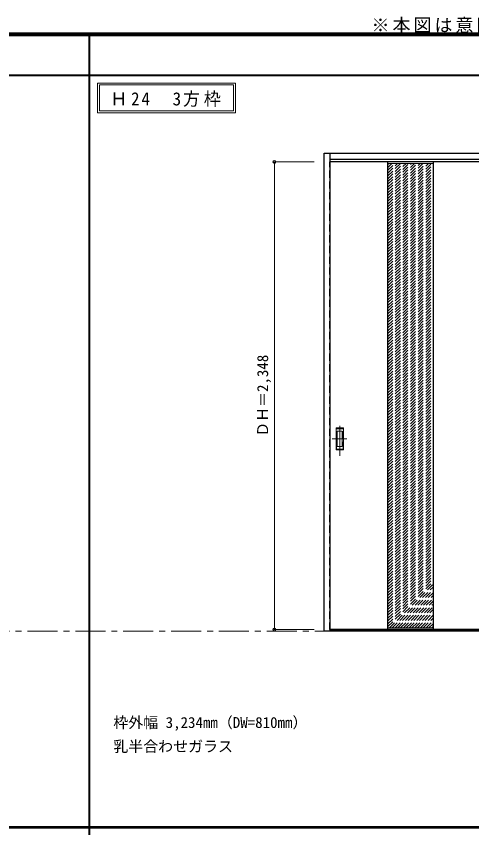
# Model space of a CAD drawing. Units: millimetres, scale not verified. Extents: x -6000 to 5700, y -4307 to 4260.
# Drawn here: x -267 to 2018, y 186 to 4260 of the extents above; entities that cross this region are included whole.
import ezdxf
from ezdxf.enums import TextEntityAlignment as Align

# ---------------------------------------------------------------- set-up
doc = ezdxf.new("R2010")
doc.units = ezdxf.units.MM
doc.header["$LTSCALE"] = 30
doc.header["$PDMODE"] = 32
doc.header["$PDSIZE"] = 15
doc.linetypes.add('CHAIN1', pattern=[8, 5, -1, 1, -1])
doc.linetypes.add('DASHED1', pattern=[1.8, 1.2, -0.6])
for name, color, linetype, lineweight in [('0-1_通り芯', 7, 'CHAIN1', 18), ('0-2_扉', 3, 'Continuous', 25), ('0-4_枠', 3, 'Continuous', 25), ('0-6_引手', 7, 'Continuous', 18), ('0-A_文字', 7, 'Continuous', 18), ('0-B_寸法', 7, 'Continuous', 9), ('0-C_ハッチ', 4, 'DASHED1', 9), ('F-1_枠', 6, 'Continuous', 40)]:
    doc.layers.add(name, color=color, linetype=linetype, lineweight=lineweight)
doc.styles.add('ＭＳ ゴシック', font='')
doc.styles.get('ＭＳ ゴシック').set_extended_font_data('MS Gothic')

msp = doc.modelspace()

# ---------------------------------------------------------------- linework, layer by layer
at = {"layer": '0-1_通り芯'}
msp.add_line((-5490, 1173), (5690, 1173), dxfattribs=at)
at = {"layer": '0-2_扉', "color": 4, "linetype": 'DASHED1', "lineweight": 9}
for p, q in [((1308, 3529), (1305, 3529)), ((1305, 1181), (1305, 3529)), ((1308, 1181), (1305, 1181))]:
    msp.add_line(p, q, dxfattribs=at)
at = {"layer": '0-2_扉'}
for p, q in [((2115, 3529), (1308, 3529)), ((1596, 3529), (1596, 1181)), ((1824, 3529), (1824, 1181)), ((2115, 1181), (1308, 1181))]:
    msp.add_line(p, q, dxfattribs=at)
at = {"layer": '0-2_扉', "color": 7, "lineweight": 18}
for p, q in [((1596, 3521), (1824, 3521)), ((1596, 1189), (1824, 1189))]:
    msp.add_line(p, q, dxfattribs=at)
at = {"layer": '0-4_枠'}
for p, q in [((1278, 3573), (4512, 3573)), ((1278, 1173), (1278, 3573)), ((1308, 1173), (1308, 3573)), ((1308, 3543), (4482, 3543)), ((1308, 1173), (1278, 1173)), ((4482, 1176), (1308, 1176)), ((4482, 1173), (1308, 1173))]:
    msp.add_line(p, q, dxfattribs=at)
at = {"layer": '0-6_引手', "linetype": 'CHAIN1'}
for p, q in [((1356, 2053.27), (1356, 2224.12)), ((1317.93, 2138.5), (1390.43, 2138.5))]:
    msp.add_line(p, q, dxfattribs=at)
at = {"layer": '0-6_引手'}
for p, q in [((1337, 2193.5), (1375, 2193.5)), ((1337, 2083.5), (1337, 2193.5)), ((1343.5, 2177.5), (1368.5, 2177.5)), ((1343.5, 2099.5), (1343.5, 2177.5)), ((1368.5, 2099.5), (1368.5, 2177.5)), ((1375, 2083.5), (1375, 2193.5)), ((1337, 2083.5), (1375, 2083.5)), ((1343.5, 2099.5), (1368.5, 2099.5))]:
    msp.add_line(p, q, dxfattribs=at)
at = {"layer": '0-6_引手', "linetype": 'DASHED1'}
for p, q in [((1372, 2087.5), (1372, 2189.5)), ((1340, 2087.5), (1372, 2087.5))]:
    msp.add_line(p, q, dxfattribs=at)
msp.add_lwpolyline([(1340, 2087.5), (1340, 2189.5), (1372, 2189.5)], dxfattribs=at)
at = {"layer": '0-A_文字'}
for p, q in [((140, 3925), (140, 3775)), ((150, 3915), (150, 3785)), ((150, 3915), (822.62, 3915)), ((822.62, 3915), (822.62, 3785)), ((140, 3775), (832.62, 3775)), ((150, 3785), (822.62, 3785))]:
    msp.add_line(p, q, dxfattribs=at)
msp.add_lwpolyline([(140, 3925), (832.62, 3925), (832.62, 3775)], dxfattribs=at)
at = {"layer": '0-B_寸法', "color": 4}
for p, q in [((1028, 3529), (1228, 3529)), ((1028, 3529), (1028, 1181)), ((1028, 1181), (1228, 1181))]:
    msp.add_line(p, q, dxfattribs=at)
at = {"layer": '0-B_寸法'}
for p in [(1028, 3529), (1028, 1181)]:
    msp.add_point(p, dxfattribs=at)
at = {"layer": '0-C_ハッチ'}
for p, q in [((1596, 3301.64), (1815.36, 3521)), ((1596, 3315.79), (1801.21, 3521)), ((1596, 3329.93), (1787.07, 3521)), ((1596, 3344.07), (1772.93, 3521)), ((1596, 3358.21), (1758.79, 3521)), ((1596, 3372.35), (1744.65, 3521)), ((1596, 3386.5), (1730.5, 3521)), ((1596, 3400.64), (1716.36, 3521)), ((1596, 3414.78), (1702.22, 3521)), ((1596, 3428.92), (1688.08, 3521)), ((1596, 3443.06), (1673.93, 3521)), ((1596, 3457.21), (1659.79, 3521)), ((1596, 3471.35), (1645.65, 3521)), ((1596, 3485.49), (1631.51, 3521)), ((1596, 3499.63), (1617.37, 3521)), ((1596, 3513.78), (1603.22, 3521)), ((1596, 3287.5), (1824, 3515.5)), ((1596, 3273.36), (1824, 3501.36)), ((1596, 3259.22), (1824, 3487.22)), ((1596, 3245.07), (1824, 3473.07)), ((1596, 3230.93), (1824, 3458.93)), ((1596, 3216.79), (1824, 3444.79)), ((1596, 3202.65), (1824, 3430.65)), ((1596, 3188.51), (1824, 3416.51)), ((1596, 3174.36), (1824, 3402.36)), ((1596, 3160.22), (1824, 3388.22)), ((1596, 3146.08), (1824, 3374.08)), ((1596, 3131.94), (1824, 3359.94)), ((1596, 3117.8), (1824, 3345.8)), ((1596, 3103.65), (1824, 3331.65)), ((1596, 3089.51), (1824, 3317.51)), ((1596, 3075.37), (1824, 3303.37)), ((1596, 3061.23), (1824, 3289.23)), ((1596, 3047.08), (1824, 3275.08)), ((1596, 3032.94), (1824, 3260.94)), ((1596, 3018.8), (1824, 3246.8)), ((1596, 3004.66), (1824, 3232.66)), ((1596, 2990.52), (1824, 3218.52)), ((1596, 2976.37), (1824, 3204.37)), ((1596, 2962.23), (1824, 3190.23)), ((1596, 2948.09), (1824, 3176.09)), ((1596, 2933.95), (1824, 3161.95)), ((1596, 2919.81), (1824, 3147.81)), ((1596, 2905.66), (1824, 3133.66)), ((1596, 2891.52), (1824, 3119.52)), ((1596, 2877.38), (1824, 3105.38)), ((1596, 2863.24), (1824, 3091.24)), ((1596, 2849.09), (1824, 3077.09)), ((1596, 2834.95), (1824, 3062.95)), ((1596, 2820.81), (1824, 3048.81)), ((1596, 2806.67), (1824, 3034.67)), ((1596, 2792.53), (1824, 3020.53)), ((1596, 2778.38), (1824, 3006.38)), ((1596, 2764.24), (1824, 2992.24)), ((1596, 2750.1), (1824, 2978.1)), ((1596, 2735.96), (1824, 2963.96)), ((1596, 2721.82), (1824, 2949.82)), ((1596, 2707.67), (1824, 2935.67)), ((1596, 2693.53), (1824, 2921.53)), ((1596, 2679.39), (1824, 2907.39)), ((1596, 2665.25), (1824, 2893.25)), ((1596, 2651.11), (1824, 2879.11)), ((1596, 2636.96), (1824, 2864.96)), ((1596, 2622.82), (1824, 2850.82)), ((1596, 2608.68), (1824, 2836.68)), ((1596, 2594.54), (1824, 2822.54)), ((1596, 2580.39), (1824, 2808.39)), ((1596, 2566.25), (1824, 2794.25)), ((1596, 2552.11), (1824, 2780.11)), ((1596, 2537.97), (1824, 2765.97)), ((1596, 2523.83), (1824, 2751.83)), ((1596, 2509.68), (1824, 2737.68)), ((1596, 2495.54), (1824, 2723.54)), ((1596, 2481.4), (1824, 2709.4)), ((1596, 2467.26), (1824, 2695.26)), ((1596, 2453.12), (1824, 2681.12)), ((1596, 2438.97), (1824, 2666.97)), ((1596, 2424.83), (1824, 2652.83)), ((1596, 2410.69), (1824, 2638.69)), ((1596, 2396.55), (1824, 2624.55)), ((1596, 2382.4), (1824, 2610.4)), ((1596, 2368.26), (1824, 2596.26)), ((1596, 2354.12), (1824, 2582.12)), ((1596, 2339.98), (1824, 2567.98)), ((1596, 2325.84), (1824, 2553.84)), ((1596, 2311.69), (1824, 2539.69)), ((1596, 2297.55), (1824, 2525.55)), ((1596, 2283.41), (1824, 2511.41)), ((1596, 2269.27), (1824, 2497.27)), ((1596, 2255.13), (1824, 2483.13)), ((1596, 2240.98), (1824, 2468.98)), ((1596, 2226.84), (1824, 2454.84)), ((1596, 2212.7), (1824, 2440.7)), ((1596, 2198.56), (1824, 2426.56)), ((1596, 2184.41), (1824, 2412.41)), ((1596, 2170.27), (1824, 2398.27)), ((1596, 2156.13), (1824, 2384.13)), ((1596, 2141.99), (1824, 2369.99)), ((1596, 2127.85), (1824, 2355.85)), ((1596, 2113.7), (1824, 2341.7)), ((1596, 2099.56), (1824, 2327.56)), ((1596, 2085.42), (1824, 2313.42)), ((1596, 2071.28), (1824, 2299.28)), ((1596, 2057.14), (1824, 2285.14)), ((1596, 2042.99), (1824, 2270.99)), ((1596, 2028.85), (1824, 2256.85)), ((1596, 2014.71), (1824, 2242.71)), ((1596, 2000.57), (1824, 2228.57)), ((1596, 1986.42), (1824, 2214.42)), ((1596, 1972.28), (1824, 2200.28)), ((1596, 1958.14), (1824, 2186.14)), ((1596, 1944), (1824, 2172)), ((1596, 1929.86), (1824, 2157.86)), ((1596, 1915.71), (1824, 2143.71)), ((1596, 1901.57), (1824, 2129.57)), ((1596, 1887.43), (1824, 2115.43)), ((1596, 1873.29), (1824, 2101.29)), ((1596, 1859.15), (1824, 2087.15)), ((1596, 1845), (1824, 2073)), ((1596, 1830.86), (1824, 2058.86)), ((1596, 1816.72), (1824, 2044.72)), ((1596, 1802.58), (1824, 2030.58)), ((1596, 1788.43), (1824, 2016.43)), ((1596, 1774.29), (1824, 2002.29)), ((1596, 1760.15), (1824, 1988.15)), ((1596, 1746.01), (1824, 1974.01)), ((1596, 1731.87), (1824, 1959.87)), ((1596, 1717.72), (1824, 1945.72)), ((1596, 1703.58), (1824, 1931.58)), ((1596, 1689.44), (1824, 1917.44)), ((1596, 1675.3), (1824, 1903.3)), ((1596, 1661.16), (1824, 1889.16)), ((1596, 1647.01), (1824, 1875.01)), ((1596, 1632.87), (1824, 1860.87)), ((1596, 1618.73), (1824, 1846.73)), ((1596, 1604.59), (1824, 1832.59)), ((1596, 1590.44), (1824, 1818.44)), ((1596, 1576.3), (1824, 1804.3)), ((1596, 1562.16), (1824, 1790.16)), ((1596, 1548.02), (1824, 1776.02)), ((1596, 1533.88), (1824, 1761.88)), ((1596, 1519.73), (1824, 1747.73)), ((1596, 1505.59), (1824, 1733.59)), ((1596, 1491.45), (1824, 1719.45)), ((1596, 1477.31), (1824, 1705.31)), ((1596, 1463.17), (1824, 1691.17)), ((1596, 1449.02), (1824, 1677.02)), ((1596, 1434.88), (1824, 1662.88)), ((1596, 1420.74), (1824, 1648.74)), ((1596, 1406.6), (1824, 1634.6)), ((1596, 1392.45), (1824, 1620.45)), ((1596, 1378.31), (1824, 1606.31)), ((1596, 1364.17), (1824, 1592.17)), ((1596, 1350.03), (1824, 1578.03)), ((1596, 1335.89), (1824, 1563.89)), ((1596, 1321.74), (1824, 1549.74)), ((1596, 1307.6), (1824, 1535.6)), ((1596, 1293.46), (1824, 1521.46)), ((1596, 1279.32), (1824, 1507.32)), ((1596, 1265.18), (1824, 1493.18)), ((1596, 1251.03), (1824, 1479.03)), ((1596, 1236.89), (1824, 1464.89)), ((1596, 1222.75), (1824, 1450.75)), ((1596, 1208.61), (1824, 1436.61)), ((1596, 1194.47), (1824, 1422.47)), ((1604.68, 1189), (1824, 1408.32)), ((1618.82, 1189), (1824, 1394.18)), ((1632.96, 1189), (1824, 1380.04)), ((1647.1, 1189), (1824, 1365.9)), ((1661.24, 1189), (1824, 1351.75)), ((1675.39, 1189), (1824, 1337.61)), ((1689.53, 1189), (1824, 1323.47)), ((1703.67, 1189), (1824, 1309.33)), ((1717.81, 1189), (1824, 1295.19)), ((1731.96, 1189), (1824, 1281.04)), ((1746.1, 1189), (1824, 1266.9)), ((1760.24, 1189), (1824, 1252.76)), ((1774.38, 1189), (1824, 1238.62)), ((1788.52, 1189), (1824, 1224.48)), ((1802.67, 1189), (1824, 1210.33)), ((1816.81, 1189), (1824, 1196.19))]:
    msp.add_line(p, q, dxfattribs=at)
at = {"layer": 'F-1_枠'}
for p, q in [((-6000, 4175), (5700, 4175)), ((-6000, 4170), (5700, 4170)), ((-6000, 4165), (5700, 4165)), ((100, -3790), (100, 4175)), ((-6000, 3965), (5700, 3965)), ((-6000, 190.5), (5700, 190.5)), ((-6000, 187.5), (5700, 187.5))]:
    msp.add_line(p, q, dxfattribs=at)

# ---------------------------------------------------------------- texts
at = {"layer": '0-A_文字', "style": 'ＭＳ ゴシック'}
for s, p in [('枠外幅 3,234mm（DW=810mm）', (220, 670.5)), ('乳半合わせガラス', (220, 550.5))]:
    msp.add_text(s, height=54.99, dxfattribs=at).set_placement(p, align=Align.BOTTOM_LEFT)
at = {"layer": '0-A_文字', "char_height": 65.98, "attachment_point": 7, "style": 'ＭＳ ゴシック'}
for s, insert in [('\\T1.17;※本図は意匠確認用です。\u3000表記の簡略化している部位がございますのでご注意下さい。', (1515, 4175)), ('\\T1.22;\\W0.95;Ｈ24\u30003方枠', (204.66, 3805))]:
    msp.add_mtext(s, dxfattribs=dict(at, insert=insert))
at = {"layer": '0-B_寸法', "style": 'ＭＳ ゴシック'}
msp.add_text('ＤＨ＝2,348', height=54.99, rotation=90, dxfattribs=at).set_placement((1013, 2148.75), align=Align.BOTTOM_LEFT)

doc.saveas('drawing.dxf')
